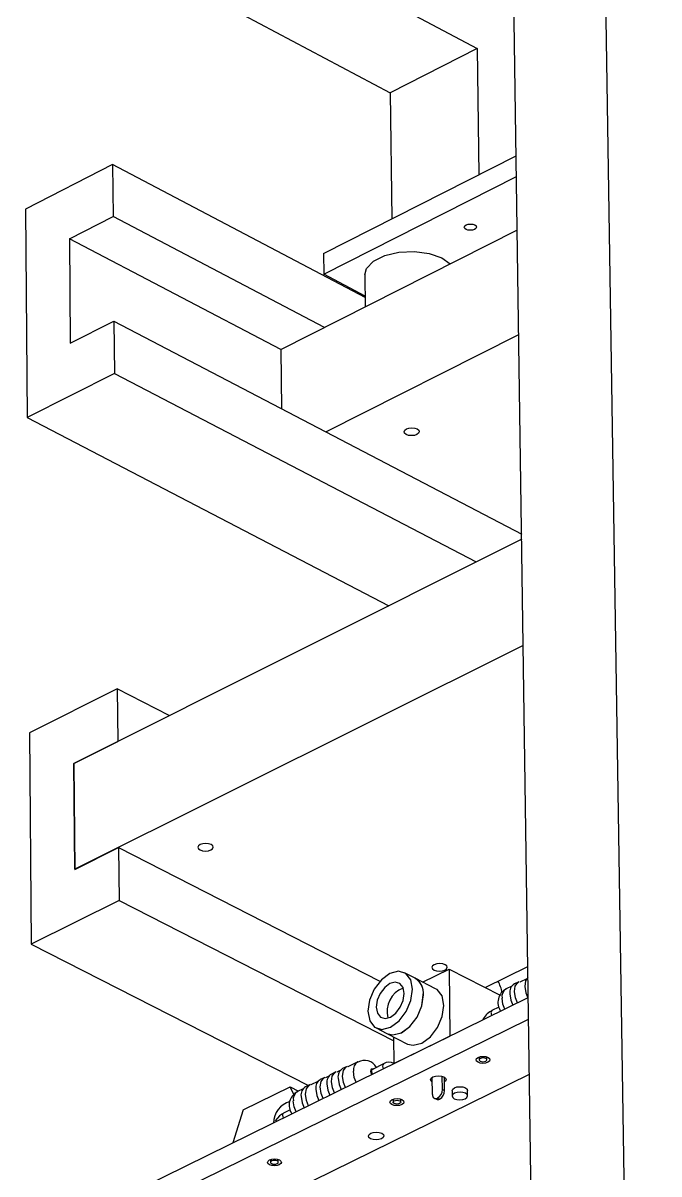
# Model space of a CAD drawing. Extents: x 0 to 155, y 0 to 203.
# Drawn here: x 108.33 to 115.98, y 145.72 to 159.56 of the extents above; entities that cross this region are included whole.
import ezdxf

# ---------------------------------------------------------------- set-up
doc = ezdxf.new("R2010")
doc.units = 0
doc.layers.get('0').update_dxf_attribs({"linetype": 'CONTINUOUS'})

msp = doc.modelspace()

# ---------------------------------------------------------------- linework, layer by layer
at = {"color": 7, "linetype": 'CONTINUOUS'}
for p, q in [((114.948, 184.659), (115.976, 118.364)), ((114.833, 117.856), (113.892, 183.569)), ((109.369, 161.603), (113.787, 159.254)), ((108.325, 161.063), (112.744, 158.722)), ((113.787, 159.254), (112.744, 158.722)), ((113.787, 159.254), (113.808, 157.735)), ((112.744, 158.722), (112.764, 157.205)), ((111.942, 156.787), (114.259, 157.964)), ((109.402, 157.858), (108.355, 157.322)), ((109.402, 157.858), (109.408, 157.232)), ((112.442, 156.261), (109.402, 157.858)), ((111.945, 156.538), (114.262, 157.714)), ((108.355, 157.322), (108.375, 154.814)), ((108.883, 156.964), (109.408, 157.232)), ((111.953, 155.897), (109.408, 157.232)), ((108.883, 156.964), (108.894, 155.709)), ((111.428, 155.632), (108.883, 156.964)), ((111.428, 155.632), (114.272, 157.072)), ((111.942, 156.787), (111.945, 156.538)), ((113.364, 156.734), (113.462, 156.662)), ((112.441, 156.277), (111.945, 156.538)), ((112.438, 156.531), (112.443, 156.146)), ((108.894, 155.709), (109.419, 155.976)), ((109.419, 155.976), (109.425, 155.347)), ((109.419, 155.976), (114.324, 153.414)), ((111.967, 154.645), (114.29, 155.816)), ((111.428, 155.632), (111.436, 154.922)), ((109.425, 155.347), (108.375, 154.814)), ((109.425, 155.347), (113.775, 153.079)), ((108.375, 154.814), (112.725, 152.553)), ((114.325, 153.354), (108.937, 150.657)), ((114.343, 152.074), (108.948, 149.385)), ((109.459, 151.554), (108.405, 151.025)), ((109.459, 151.554), (109.465, 150.919)), ((110.085, 151.232), (109.459, 151.554)), ((108.405, 151.025), (108.425, 148.482)), ((108.937, 150.654), (109.465, 150.919)), ((108.948, 149.385), (108.937, 150.657)), ((108.937, 150.654), (108.948, 149.382)), ((108.948, 149.382), (109.476, 149.645)), ((109.476, 149.645), (109.482, 149.008)), ((109.476, 149.645), (112.619, 148.036)), ((108.948, 149.385), (108.95, 149.383)), ((109.482, 149.008), (108.425, 148.482)), ((109.482, 149.008), (112.785, 147.32)), ((108.425, 148.482), (111.758, 146.784)), ((113.042, 148.073), (112.913, 148.139)), ((113.132, 148.027), (113.45, 148.183)), ((113.45, 148.183), (113.461, 147.376)), ((113.45, 148.183), (114.064, 147.868)), ((113.883, 147.961), (114.398, 148.214)), ((113.289, 147.946), (113.043, 148.072)), ((114.207, 147.979), (114.139, 147.946)), ((114.29, 148.03), (114.236, 148.004)), ((114.385, 148.067), (114.301, 148.025)), ((109.514, 145.436), (114.404, 147.84)), ((114.05, 147.725), (113.967, 147.684)), ((109.517, 145.178), (114.407, 147.581)), ((112.573, 147.475), (112.702, 147.409)), ((112.703, 147.408), (112.949, 147.282)), ((112.784, 147.367), (112.788, 147.046)), ((112.788, 147.046), (113.461, 147.376)), ((113.461, 147.376), (113.461, 147.376)), ((112.223, 147.013), (112.17, 146.987)), ((112.352, 147.066), (112.234, 147.008)), ((112.663, 147.043), (112.529, 146.977)), ((112.788, 147.046), (112.788, 147.046)), ((113.812, 147.126), (113.813, 147.091)), ((113.906, 147.092), (113.905, 147.127)), ((108.991, 144.257), (114.417, 146.918)), ((111.955, 146.881), (111.902, 146.855)), ((112.006, 146.896), (111.966, 146.876)), ((112.089, 146.947), (112.036, 146.921)), ((112.14, 146.962), (112.1, 146.942)), ((113.25, 146.675), (113.247, 146.881)), ((113.371, 146.735), (113.369, 146.894)), ((113.397, 146.722), (113.395, 146.883)), ((110.974, 146.489), (111.538, 146.767)), ((111.584, 146.674), (111.538, 146.767)), ((111.538, 146.767), (111.639, 146.715)), ((111.695, 146.743), (111.629, 146.71)), ((111.778, 146.794), (111.725, 146.768)), ((111.872, 146.83), (111.789, 146.789)), ((113.371, 146.735), (113.397, 146.722)), ((113.487, 146.72), (113.488, 146.656)), ((113.674, 146.658), (113.673, 146.723)), ((112.777, 146.617), (112.777, 146.582)), ((112.87, 146.583), (112.87, 146.618)), ((113.272, 146.63), (113.298, 146.617)), ((113.312, 146.632), (113.337, 146.619)), ((110.974, 146.489), (110.849, 146.092)), ((111.54, 146.49), (111.458, 146.45)), ((111.303, 145.893), (111.304, 145.859)), ((111.396, 145.86), (111.396, 145.894))]:
    msp.add_line(p, q, dxfattribs=at)
for points in [[(113.76, 157.131), (113.775, 157.119), (113.78, 157.104), (113.774, 157.09), (113.758, 157.078), (113.734, 157.07), (113.706, 157.067), (113.678, 157.07), (113.655, 157.078), (113.639, 157.09), (113.634, 157.104), (113.64, 157.119), (113.657, 157.131), (113.681, 157.139), (113.709, 157.142), (113.736, 157.139), (113.76, 157.131)], [(112.438, 156.531), (112.459, 156.609), (112.541, 156.697), (112.676, 156.765), (112.847, 156.806), (113.033, 156.814), (113.213, 156.789), (113.364, 156.734)], [(113.066, 154.678), (113.086, 154.663), (113.092, 154.645), (113.084, 154.627), (113.064, 154.612), (113.034, 154.601), (112.999, 154.598), (112.964, 154.601), (112.935, 154.612), (112.915, 154.627), (112.909, 154.645), (112.917, 154.663), (112.937, 154.678), (112.967, 154.688), (113.002, 154.692), (113.037, 154.688), (113.066, 154.678)], [(110.587, 149.681), (110.558, 149.691), (110.522, 149.695), (110.487, 149.691), (110.457, 149.681), (110.436, 149.666), (110.429, 149.648), (110.435, 149.63), (110.455, 149.615), (110.484, 149.605), (110.52, 149.602), (110.555, 149.605), (110.585, 149.615), (110.606, 149.63), (110.613, 149.648), (110.607, 149.666), (110.587, 149.681)], [(113.403, 148.236), (113.374, 148.246), (113.339, 148.25), (113.303, 148.246), (113.273, 148.236), (113.253, 148.221), (113.245, 148.204), (113.251, 148.186), (113.271, 148.171), (113.3, 148.161), (113.335, 148.157), (113.37, 148.161), (113.4, 148.171), (113.421, 148.186), (113.429, 148.204), (113.422, 148.221), (113.403, 148.236)], [(113.011, 147.94), (112.989, 148.053), (112.93, 148.129), (112.842, 148.156), (112.738, 148.13), (112.636, 148.054), (112.55, 147.941), (112.493, 147.808), (112.474, 147.675), (112.496, 147.561), (112.555, 147.485), (112.643, 147.458), (112.746, 147.484), (112.849, 147.56), (112.936, 147.673), (112.992, 147.806), (113.011, 147.94)], [(112.911, 147.89), (112.897, 147.961), (112.859, 148.008), (112.804, 148.025), (112.74, 148.009), (112.676, 147.962), (112.622, 147.891), (112.586, 147.808), (112.574, 147.724), (112.588, 147.653), (112.625, 147.606), (112.68, 147.589), (112.745, 147.605), (112.809, 147.652), (112.863, 147.723), (112.899, 147.806), (112.911, 147.89)], [(114.273, 147.776), (114.249, 147.837), (114.236, 147.914), (114.247, 147.979), (114.278, 148.023), (114.29, 148.03)], [(114.4, 148.082), (114.371, 148.04), (114.361, 147.975)], [(114.361, 147.975), (114.373, 147.898), (114.398, 147.837)], [(112.702, 147.409), (112.773, 147.392), (112.876, 147.418), (112.979, 147.493), (113.065, 147.606), (113.122, 147.74), (113.141, 147.873)], [(112.703, 147.408), (112.774, 147.391), (112.877, 147.417), (112.98, 147.493), (113.066, 147.606), (113.123, 147.739), (113.142, 147.873)], [(112.949, 147.282), (113.02, 147.266), (113.123, 147.292), (113.226, 147.367), (113.312, 147.48), (113.369, 147.613), (113.388, 147.747), (113.366, 147.86), (113.306, 147.936), (113.289, 147.946)], [(114.182, 147.887), (114.195, 147.81), (114.219, 147.749)], [(113.917, 147.062), (113.89, 147.052), (113.857, 147.049), (113.825, 147.052), (113.799, 147.062), (113.781, 147.075), (113.775, 147.091), (113.782, 147.107), (113.801, 147.121), (113.829, 147.13), (113.861, 147.133), (113.893, 147.13), (113.92, 147.121), (113.937, 147.107), (113.943, 147.091), (113.936, 147.075), (113.917, 147.062)], [(112.206, 146.759), (112.181, 146.82), (112.169, 146.897), (112.18, 146.962), (112.211, 147.006), (112.223, 147.013)], [(113.827, 147.108), (113.816, 147.1), (113.813, 147.091), (113.816, 147.082), (113.826, 147.075), (113.84, 147.07), (113.858, 147.068), (113.876, 147.07), (113.892, 147.075), (113.902, 147.082), (113.906, 147.091), (113.903, 147.1), (113.893, 147.108), (113.878, 147.113), (113.86, 147.115), (113.842, 147.113), (113.827, 147.108)], [(111.938, 146.627), (111.913, 146.688), (111.901, 146.765), (111.912, 146.83), (111.943, 146.874), (111.955, 146.881)], [(112.072, 146.693), (112.047, 146.754), (112.035, 146.831), (112.046, 146.896), (112.077, 146.94), (112.089, 146.947)], [(112.115, 146.87), (112.128, 146.794), (112.152, 146.733)], [(113.248, 146.824), (113.235, 146.836), (113.228, 146.853), (113.236, 146.871), (113.257, 146.887), (113.288, 146.897), (113.323, 146.9), (113.359, 146.897), (113.389, 146.887), (113.408, 146.871), (113.415, 146.853), (113.407, 146.836), (113.396, 146.826)], [(111.761, 146.54), (111.736, 146.601), (111.724, 146.678), (111.735, 146.743), (111.766, 146.787), (111.778, 146.794)], [(111.848, 146.739), (111.86, 146.662), (111.884, 146.601)], [(111.982, 146.804), (111.994, 146.728), (112.018, 146.667)], [(113.487, 146.72), (113.487, 146.721), (113.495, 146.739), (113.515, 146.754), (113.546, 146.765), (113.582, 146.768), (113.617, 146.765), (113.647, 146.754), (113.667, 146.739), (113.673, 146.723)], [(111.671, 146.651), (111.683, 146.575), (111.707, 146.514)], [(112.882, 146.553), (112.854, 146.544), (112.822, 146.541), (112.79, 146.544), (112.763, 146.553), (112.746, 146.567), (112.74, 146.583), (112.747, 146.599), (112.765, 146.613), (112.793, 146.622), (112.825, 146.625), (112.857, 146.622), (112.884, 146.613), (112.902, 146.599), (112.908, 146.583), (112.901, 146.567), (112.882, 146.553)], [(112.791, 146.599), (112.807, 146.604), (112.825, 146.606), (112.842, 146.604), (112.857, 146.599), (112.867, 146.592), (112.87, 146.583), (112.866, 146.574), (112.856, 146.566), (112.841, 146.561), (112.823, 146.56), (112.805, 146.561), (112.79, 146.566), (112.78, 146.574), (112.777, 146.583), (112.781, 146.592), (112.791, 146.599)], [(113.25, 146.675), (113.251, 146.662), (113.255, 146.65), (113.261, 146.64), (113.269, 146.633), (113.278, 146.628), (113.288, 146.627), (113.3, 146.628), (113.312, 146.632)], [(113.514, 146.624), (113.543, 146.614), (113.579, 146.61), (113.615, 146.614), (113.646, 146.624), (113.666, 146.639), (113.674, 146.657), (113.668, 146.675), (113.648, 146.69), (113.618, 146.7), (113.583, 146.704), (113.547, 146.7), (113.516, 146.69), (113.495, 146.675), (113.488, 146.657), (113.494, 146.639), (113.514, 146.624)], [(111.447, 146.443), (111.411, 146.419), (111.359, 146.359)], [(112.638, 146.143), (112.607, 146.133), (112.572, 146.129), (112.536, 146.133), (112.506, 146.143), (112.487, 146.158), (112.48, 146.176), (112.488, 146.194), (112.509, 146.209), (112.539, 146.219), (112.575, 146.222), (112.61, 146.219), (112.64, 146.209), (112.66, 146.194), (112.666, 146.176), (112.659, 146.158), (112.638, 146.143)], [(111.408, 145.83), (111.381, 145.821), (111.349, 145.817), (111.317, 145.821), (111.29, 145.83), (111.272, 145.843), (111.266, 145.859), (111.273, 145.875), (111.292, 145.889), (111.319, 145.898), (111.351, 145.901), (111.383, 145.898), (111.41, 145.889), (111.428, 145.875), (111.434, 145.859), (111.427, 145.843), (111.408, 145.83)], [(111.318, 145.876), (111.307, 145.868), (111.304, 145.859), (111.307, 145.85), (111.317, 145.843), (111.331, 145.838), (111.349, 145.836), (111.367, 145.838), (111.382, 145.843), (111.393, 145.85), (111.396, 145.859), (111.393, 145.868), (111.383, 145.876), (111.368, 145.881), (111.351, 145.882), (111.333, 145.881), (111.318, 145.876)]]:
    msp.add_lwpolyline(points, dxfattribs=at)
at = {"color": 8, "linetype": 'CONTINUOUS'}
for points in [[(114.123, 147.702), (114.099, 147.761), (114.088, 147.834)], [(112.335, 146.823), (112.311, 146.881), (112.3, 146.955)], [(112.51, 146.955), (112.513, 146.972), (112.521, 146.983), (112.534, 146.987), (112.545, 146.985)], [(112.522, 146.915), (112.514, 146.935), (112.51, 146.955)], [(111.612, 146.467), (111.588, 146.526), (111.577, 146.599)]]:
    msp.add_lwpolyline(points, dxfattribs=at)
at = {"color": 7, "linetype": 'CONTINUOUS'}
for centre, radius, start, end in [((112.938, 147.897), 0.204, 353.3329, 59.3015), ((112.939, 147.896), 0.204, 353.3331, 59.3016), ((113.654, 147.811), 0.446, 11.6526, 30.4599), ((114.295, 147.906), 0.114, 120.9861, 189.4088), ((113.003, 147.673), 0.299, 110.3171, 195.0821), ((114.218, 147.781), 0.18, 115.5161, 215.367), ((113.979, 147.663), 0.0248, 120.961, 189.3794), ((114.059, 147.476), 0.226, 117.2405, 155.527), ((112.434, 146.919), 0.165, 29.5684, 119.42), ((112.729, 146.947), 0.117, 59.8789, 124.7849), ((111.96, 146.757), 0.114, 120.8933, 189.1401), ((112.094, 146.823), 0.114, 120.8986, 189.1554), ((112.228, 146.889), 0.114, 120.9039, 189.1708), ((112.541, 146.955), 0.0248, 120.9038, 189.2139), ((112.589, 146.954), 0.0723, 182.4958, 211.0224), ((111.783, 146.67), 0.114, 120.8863, 189.1198), ((113.252, 146.736), 0.119, 300.0195, 359.5932), ((113.278, 146.722), 0.119, 300.0174, 359.5949), ((111.615, 146.324), 0.278, 106.7436, 178.3991), ((111.707, 146.545), 0.18, 115.5658, 215.2445), ((113.316, 146.656), 0.0429, 245.8551, 300.2459), ((111.471, 146.428), 0.0249, 120.8615, 189.0909)]:
    msp.add_arc(centre, radius, start, end, dxfattribs=at)
at = {"color": 8, "linetype": 'CONTINUOUS'}
for centre, radius, start, end in [((114.195, 147.852), 0.109, 120.9786, 189.4003), ((114.028, 147.662), 0.0727, 182.5878, 211.0065), ((112.408, 146.972), 0.109, 120.8357, 189.2031), ((112.676, 147.021), 0.0248, 120.94, 189.2257), ((112.723, 147.02), 0.0723, 182.5044, 211.0209), ((111.685, 146.616), 0.109, 120.8789, 189.1114), ((111.518, 146.428), 0.0719, 182.4273, 211.0343)]:
    msp.add_arc(centre, radius, start, end, dxfattribs=at)

doc.saveas('drawing.dxf')
